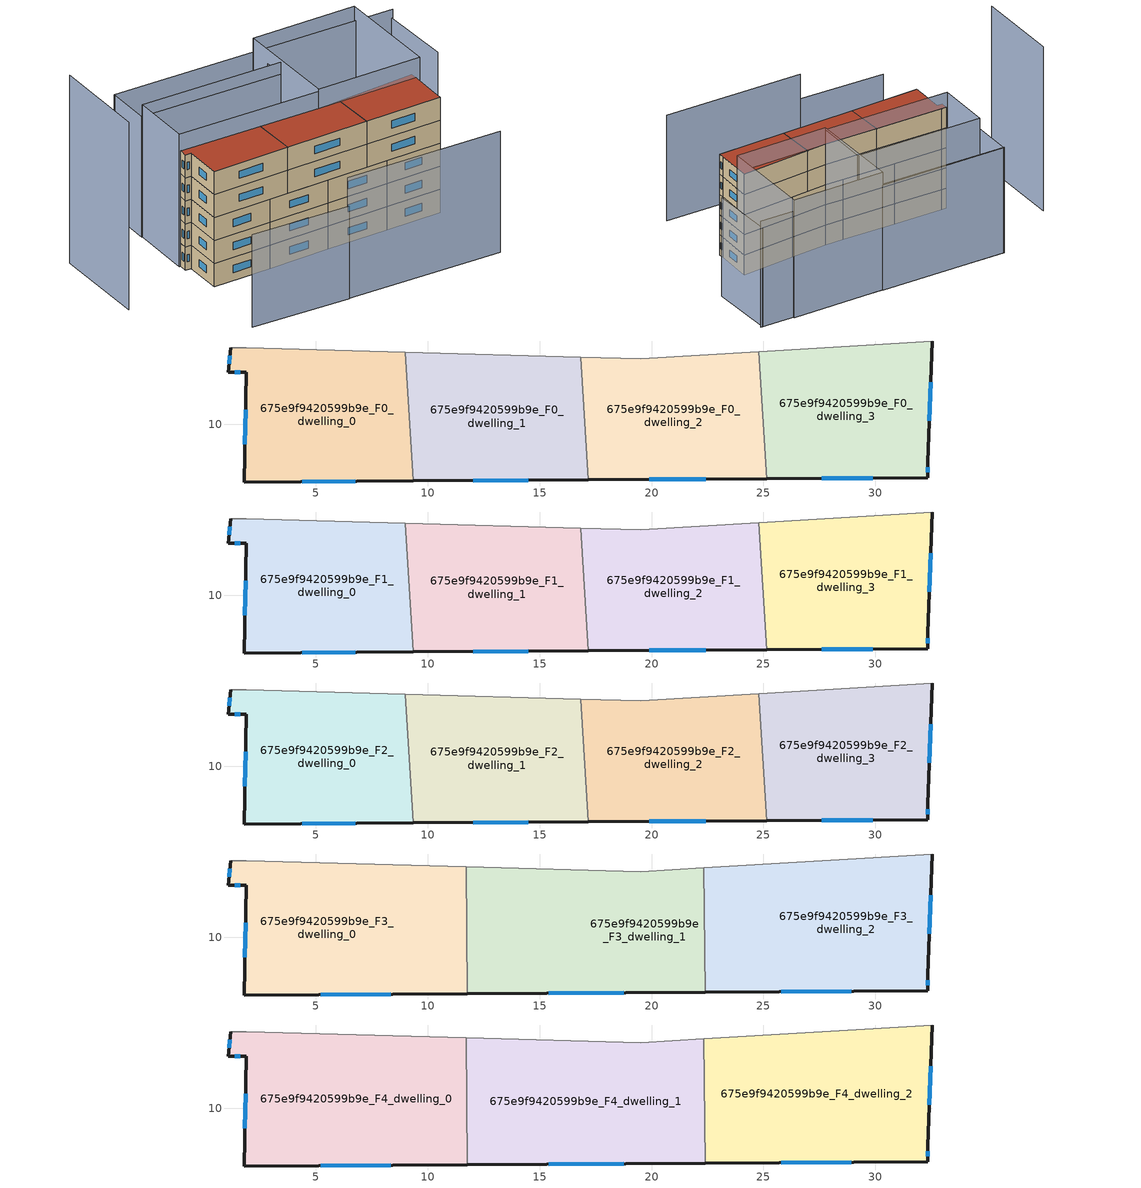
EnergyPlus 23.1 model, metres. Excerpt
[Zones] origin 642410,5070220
675e9f9420599b9e_F0_dwelling_0
 floor ground (EU_floor_Construction): 9.01,13.23 9.37,7.47 1.81,7.43 1.91,12.33 1.11,12.33 1.21,13.43 1.91,13.43 z0
 wall outside (EU_wall_Construction): 1.21,13.43 1.11,12.33 1.91,12.33 1.81,7.43 9.37,7.47 z0:3
 wall adiabatic (EU_wall_Construction): 9.01,13.23 1.91,13.43 1.21,13.43 z0:3
 wall to 675e9f9420599b9e_F0_dwelling_1 (EU_wall_Construction): 9.37,7.47 9.01,13.23 z0:3
 window (EU_Window_Construction): 1.87,10.65 1.84,9.11 / 1.38,12.33 1.63,12.33 / 1.17,13.06 1.14,12.71 / 4.4,7.44 6.78,7.46 z1.03:1.97
675e9f9420599b9e_F0_dwelling_1
 floor ground (EU_floor_Construction): 16.83,13 17.17,7.52 9.37,7.47 9.01,13.23 z0
 wall outside (EU_wall_Construction): 9.37,7.47 17.17,7.52 z0:3
 wall adiabatic (EU_wall_Construction): 16.83,13 9.01,13.23 z0:3
 wall to 675e9f9420599b9e_F0_dwelling_2 (EU_wall_Construction): 17.17,7.52 16.83,13 z0:3
 window (EU_Window_Construction): 12.04,7.49 14.5,7.51 z1.03:1.97
675e9f9420599b9e_F0_dwelling_2
 floor ground (EU_floor_Construction): 24.8,13.25 25.15,7.57 17.17,7.52 16.83,13 19.52,12.93 z0
 wall outside (EU_wall_Construction): 17.17,7.52 25.15,7.57 z0:3
 wall adiabatic (EU_wall_Construction): 24.8,13.25 19.52,12.93 16.83,13 z0:3
 wall to 675e9f9420599b9e_F0_dwelling_3 (EU_wall_Construction): 25.15,7.57 24.8,13.25 z0:3
 window (EU_Window_Construction): 19.91,7.54 22.42,7.56 z1.03:1.97
675e9f9420599b9e_F0_dwelling_3
 floor ground (EU_floor_Construction): 32.53,13.72 32.33,8.32 32.33,7.62 25.15,7.57 24.8,13.25 z0
 wall outside (EU_wall_Construction): 25.15,7.57 32.33,7.62 32.33,8.32 32.53,13.72 z0:3
 wall adiabatic (EU_wall_Construction): 32.53,13.72 24.8,13.25 z0:3
 window (EU_Window_Construction): 27.61,7.59 29.87,7.6 / 32.4,10.17 32.46,11.87 / 32.33,7.86 32.33,8.08 z1.03:1.97
675e9f9420599b9e_F1_dwelling_0
 floor to 675e9f9420599b9e_F0_dwelling_0 (EU_floor_Construction): 9.01,13.23 9.37,7.47 1.81,7.43 1.91,12.33 1.11,12.33 1.21,13.43 1.91,13.43 z3
 wall outside (EU_wall_Construction): 1.21,13.43 1.11,12.33 1.91,12.33 1.81,7.43 9.37,7.47 z3:6
 wall adiabatic (EU_wall_Construction): 9.01,13.23 1.91,13.43 1.21,13.43 z3:6
 wall to 675e9f9420599b9e_F1_dwelling_1 (EU_wall_Construction): 9.37,7.47 9.01,13.23 z3:6
 window (EU_Window_Construction): 1.87,10.65 1.84,9.11 / 1.38,12.33 1.63,12.33 / 1.17,13.06 1.14,12.71 / 4.4,7.44 6.78,7.46 z4.03:4.97
675e9f9420599b9e_F1_dwelling_1
 floor to 675e9f9420599b9e_F0_dwelling_1 (EU_floor_Construction): 16.83,13 17.17,7.52 9.37,7.47 9.01,13.23 z3
 wall outside (EU_wall_Construction): 9.37,7.47 17.17,7.52 z3:6
 wall adiabatic (EU_wall_Construction): 16.83,13 9.01,13.23 z3:6
 wall to 675e9f9420599b9e_F1_dwelling_2 (EU_wall_Construction): 17.17,7.52 16.83,13 z3:6
 window (EU_Window_Construction): 12.04,7.49 14.5,7.51 z4.03:4.97
675e9f9420599b9e_F1_dwelling_2
 floor to 675e9f9420599b9e_F0_dwelling_2 (EU_floor_Construction): 24.8,13.25 25.15,7.57 17.17,7.52 16.83,13 19.52,12.93 z3
 wall outside (EU_wall_Construction): 17.17,7.52 25.15,7.57 z3:6
 wall adiabatic (EU_wall_Construction): 24.8,13.25 19.52,12.93 16.83,13 z3:6
 wall to 675e9f9420599b9e_F1_dwelling_3 (EU_wall_Construction): 25.15,7.57 24.8,13.25 z3:6
 window (EU_Window_Construction): 19.91,7.54 22.42,7.56 z4.03:4.97
675e9f9420599b9e_F1_dwelling_3
 floor to 675e9f9420599b9e_F0_dwelling_3 (EU_floor_Construction): 32.53,13.72 32.33,8.32 32.33,7.62 25.15,7.57 24.8,13.25 z3
 wall outside (EU_wall_Construction): 25.15,7.57 32.33,7.62 32.33,8.32 32.53,13.72 z3:6
 wall adiabatic (EU_wall_Construction): 32.53,13.72 24.8,13.25 z3:6
 window (EU_Window_Construction): 27.61,7.59 29.87,7.6 / 32.4,10.17 32.46,11.87 / 32.33,7.86 32.33,8.08 z4.03:4.97
675e9f9420599b9e_F2_dwelling_0
 floor to 675e9f9420599b9e_F1_dwelling_0 (EU_floor_Construction): 9.01,13.23 9.37,7.47 1.81,7.43 1.91,12.33 1.11,12.33 1.21,13.43 1.91,13.43 z6
 wall outside (EU_wall_Construction): 1.21,13.43 1.11,12.33 1.91,12.33 1.81,7.43 9.37,7.47 z6:9
 wall adiabatic (EU_wall_Construction): 9.01,13.23 1.91,13.43 1.21,13.43 z6:9
 wall to 675e9f9420599b9e_F2_dwelling_1 (EU_wall_Construction): 9.37,7.47 9.01,13.23 z6:9
 window (EU_Window_Construction): 1.87,10.65 1.84,9.11 / 1.38,12.33 1.63,12.33 / 1.17,13.06 1.14,12.71 / 4.4,7.44 6.78,7.46 z7.03:7.97
675e9f9420599b9e_F2_dwelling_1
 floor to 675e9f9420599b9e_F1_dwelling_1 (EU_floor_Construction): 16.83,13 17.17,7.52 9.37,7.47 9.01,13.23 z6
 wall outside (EU_wall_Construction): 9.37,7.47 17.17,7.52 z6:9
 wall adiabatic (EU_wall_Construction): 16.83,13 9.01,13.23 z6:9
 wall to 675e9f9420599b9e_F2_dwelling_2 (EU_wall_Construction): 17.17,7.52 16.83,13 z6:9
 window (EU_Window_Construction): 12.04,7.49 14.5,7.51 z7.03:7.97
675e9f9420599b9e_F2_dwelling_2
 floor to 675e9f9420599b9e_F1_dwelling_2 (EU_floor_Construction): 24.8,13.25 25.15,7.57 17.17,7.52 16.83,13 19.52,12.93 z6
 wall outside (EU_wall_Construction): 17.17,7.52 25.15,7.57 z6:9
 wall adiabatic (EU_wall_Construction): 24.8,13.25 19.52,12.93 16.83,13 z6:9
 wall to 675e9f9420599b9e_F2_dwelling_3 (EU_wall_Construction): 25.15,7.57 24.8,13.25 z6:9
 window (EU_Window_Construction): 19.91,7.54 22.42,7.56 z7.03:7.97
675e9f9420599b9e_F2_dwelling_3
 floor to 675e9f9420599b9e_F1_dwelling_3 (EU_floor_Construction): 32.53,13.72 32.33,8.32 32.33,7.62 25.15,7.57 24.8,13.25 z6
 wall outside (EU_wall_Construction): 25.15,7.57 32.33,7.62 32.33,8.32 32.53,13.72 z6:9
 wall adiabatic (EU_wall_Construction): 32.53,13.72 24.8,13.25 z6:9
 window (EU_Window_Construction): 27.61,7.59 29.87,7.6 / 32.4,10.17 32.46,11.87 / 32.33,7.86 32.33,8.08 z7.03:7.97
675e9f9420599b9e_F3_dwelling_0
 floor to 675e9f9420599b9e_F2_dwelling_0 (EU_floor_Construction): 9.01,13.23 9.37,7.48 1.81,7.43 1.91,12.33 1.11,12.33 1.21,13.43 1.91,13.43 z9
 floor to 675e9f9420599b9e_F2_dwelling_1 (EU_floor_Construction): 11.73,13.15 11.78,7.49 9.37,7.48 9.01,13.23 z9
 wall outside (EU_wall_Construction): 1.21,13.43 1.11,12.33 1.91,12.33 1.81,7.43 11.78,7.49 z9:12
 wall adiabatic (EU_wall_Construction): 11.73,13.15 1.91,13.43 1.21,13.43 z9:12
 wall to 675e9f9420599b9e_F3_dwelling_1 (EU_wall_Construction): 11.78,7.49 11.73,13.15 z9:12
 window (EU_Window_Construction): 1.87,10.65 1.84,9.11 / 1.38,12.33 1.63,12.33 / 1.17,13.06 1.14,12.71 / 5.22,7.45 8.36,7.47 z10.03:10.97
675e9f9420599b9e_F3_dwelling_1
 floor to 675e9f9420599b9e_F2_dwelling_1 (EU_floor_Construction): 16.83,13 17.17,7.52 11.78,7.49 11.73,13.15 z9
 floor to 675e9f9420599b9e_F2_dwelling_2 (EU_floor_Construction): 22.34,13.1 22.4,7.56 17.17,7.52 16.83,13 19.52,12.93 z9
 wall outside (EU_wall_Construction): 11.78,7.49 22.4,7.56 z9:12
 wall adiabatic (EU_wall_Construction): 22.34,13.1 19.52,12.93 11.73,13.15 z9:12
 wall to 675e9f9420599b9e_F3_dwelling_2 (EU_wall_Construction): 22.4,7.56 22.34,13.1 z9:12
 window (EU_Window_Construction): 15.42,7.51 18.76,7.53 z10.03:10.97
675e9f9420599b9e_F3_dwelling_2
 floor to 675e9f9420599b9e_F2_dwelling_2 (EU_floor_Construction): 24.8,13.25 25.15,7.57 22.4,7.56 22.34,13.1 z9
 floor to 675e9f9420599b9e_F2_dwelling_3 (EU_floor_Construction): 32.53,13.72 32.33,8.32 32.33,7.62 25.15,7.57 24.8,13.25 z9
 wall outside (EU_wall_Construction): 22.4,7.56 32.33,7.62 32.33,8.32 32.53,13.72 z9:12
 wall adiabatic (EU_wall_Construction): 32.53,13.72 22.34,13.1 z9:12
 window (EU_Window_Construction): 25.8,7.58 28.92,7.6 / 32.4,10.17 32.46,11.87 / 32.33,7.86 32.33,8.08 z10.03:10.97
675e9f9420599b9e_F4_dwelling_0
 floor to 675e9f9420599b9e_F3_dwelling_0 (EU_floor_Construction): 11.73,13.15 11.78,7.49 1.81,7.43 1.91,12.33 1.11,12.33 1.21,13.43 1.91,13.43 z12
 wall outside (EU_wall_Construction): 1.21,13.43 1.11,12.33 1.91,12.33 1.81,7.43 11.78,7.49 z12:15
 wall adiabatic (EU_wall_Construction): 11.73,13.15 1.91,13.43 1.21,13.43 z12:15
 wall to 675e9f9420599b9e_F4_dwelling_1 (EU_wall_Construction): 11.78,7.49 11.73,13.15 z12:15
 window (EU_Window_Construction): 1.87,10.65 1.84,9.11 / 1.38,12.33 1.63,12.33 / 1.17,13.06 1.14,12.71 / 5.22,7.45 8.36,7.47 z13.03:13.97
 roof outside (EU_roof_Construction): 11.78,7.49 11.73,13.15 1.91,13.43 1.21,13.43 1.11,12.33 1.91,12.33 1.81,7.43 z15
675e9f9420599b9e_F4_dwelling_1
 floor to 675e9f9420599b9e_F3_dwelling_1 (EU_floor_Construction): 22.34,13.1 22.4,7.56 11.78,7.49 11.73,13.15 19.52,12.93 z12
 wall outside (EU_wall_Construction): 11.78,7.49 22.4,7.56 z12:15
 wall adiabatic (EU_wall_Construction): 22.34,13.1 19.52,12.93 11.73,13.15 z12:15
 wall to 675e9f9420599b9e_F4_dwelling_2 (EU_wall_Construction): 22.4,7.56 22.34,13.1 z12:15
 window (EU_Window_Construction): 15.42,7.51 18.76,7.53 z13.03:13.97
 roof outside (EU_roof_Construction): 22.4,7.56 22.34,13.1 19.52,12.93 11.73,13.15 11.78,7.49 z15
675e9f9420599b9e_F4_dwelling_2
 floor to 675e9f9420599b9e_F3_dwelling_2 (EU_floor_Construction): 32.53,13.72 32.33,8.32 32.33,7.62 22.4,7.56 22.34,13.1 z12
 wall outside (EU_wall_Construction): 22.4,7.56 32.33,7.62 32.33,8.32 32.53,13.72 z12:15
 wall adiabatic (EU_wall_Construction): 32.53,13.72 22.34,13.1 z12:15
 window (EU_Window_Construction): 25.8,7.58 28.92,7.6 / 32.4,10.17 32.46,11.87 / 32.33,7.86 32.33,8.08 z13.03:13.97
 roof outside (EU_roof_Construction): 32.33,7.62 32.33,8.32 32.53,13.72 22.34,13.1 22.4,7.56 z15
shading: 0.47,-2.53 13.11,-3.08 z0:12; -8.9,20.84 -9.1,8.33 z0:24.4; 12.94,-3.02 33.14,-3.6 / 38.05,26.13 1.22,27.15 z0:15.7; 1.21,21.34 19.72,20.88 / 19.72,20.88 19.52,12.93 / 19.52,12.93 1.01,13.39 / 1.01,13.39 1.21,21.34 z0:17.2; 19.5,12.93 19.63,26.64 / 19.63,26.64 33.14,26.51 / 33.14,26.51 33.01,12.8 / 33.01,12.8 19.5,12.93 z0:17.5; 37.93,16.73 37.83,26.23 z0:14.7; 19.53,20.88 1.17,21.34 / 1.17,21.34 1.31,27.14 / 1.31,27.14 19.67,26.69 / 19.67,26.69 19.53,20.88 z0:15.6
[Building]
EU S2 Campaign: North Axis=0; Terrain=City; Solar Distribution=FullExterior
[Site:Location]
Lyon-Bron: Latitude=45.75; Longitude=5; Time Zone=1; Elevation=198
[SizingPeriod:WeatherFileDays]
AnnualSizingPeriod: Begin Month=1; Begin Day of Month=1; End Month=12; End Day of Month=31; Day of Week for Start Day=Monday; Use Weather File Daylight Saving Period=No; Use Weather File Rain and Snow Indicators=No
[MATERIAL]
EU_InternalMass_Material: Roughness=MediumRough; Thickness=0.1; Conductivity=1; Density=1800; Specific Heat=900; Thermal Absorptance=0.9; Solar Absorptance=0.7; Visible Absorptance=0.7
[MATERIAL:NOMASS] Roughness=MediumRough; Thermal Absorptance=0.9; Solar Absorptance=0.7; Visible Absorptance=0.7
Name | Thermal Resistance
EU_wall_NoMass | 0.524421
EU_roof_NoMass | 0.457793
EU_floor_NoMass | 0.384546
[WINDOWMATERIAL:SIMPLEGLAZINGSYSTEM]
EU_Window_SimpleGlazing: UFactor=2.51378; Solar Heat Gain Coefficient=0.75; Visible Transmittance=0.75
[CONSTRUCTION]
EU_wall_Construction: EU_wall_NoMass
EU_roof_Construction: EU_roof_NoMass
EU_floor_Construction: EU_floor_NoMass
EU_Window_Construction: EU_Window_SimpleGlazing
EU_InternalMass_Construction: EU_InternalMass_Material
[ZONE] Type=1; Multiplier=1; Ceiling Height=autocalculate; Floor Area=autocalculate; Part of Total Floor Area=Yes
Name | Volume
675e9f9420599b9e_F0_dwelling_0 | 131.597
675e9f9420599b9e_F1_dwelling_0; 675e9f9420599b9e_F2_dwelling_0 | 131.598
675e9f9420599b9e_F3_dwelling_0; 675e9f9420599b9e_F3_dwelling_1 | 175.471
675e9f9420599b9e_F4_dwelling_0 | 175.473
675e9f9420599b9e_F0_dwelling_1; 675e9f9420599b9e_F1_dwelling_1; 675e9f9420599b9e_F2_dwelling_1 | 131.607
675e9f9420599b9e_F4_dwelling_1 | 175.477
675e9f9420599b9e_F0_dwelling_2; 675e9f9420599b9e_F1_dwelling_2; 675e9f9420599b9e_F2_dwelling_2 | 131.612
675e9f9420599b9e_F3_dwelling_2 | 175.463
675e9f9420599b9e_F4_dwelling_2 | 175.469
675e9f9420599b9e_F0_dwelling_3 | 131.596
675e9f9420599b9e_F1_dwelling_3; 675e9f9420599b9e_F2_dwelling_3 | 131.594
[INTERNALMASS] Construction=EU_InternalMass_Construction
Name | Zone or ZoneList | Surface Area
675e9f9420599b9e_F0_dwelling_0_EU_InternalMass | 675e9f9420599b9e_F0_dwelling_0 | 43.8657
675e9f9420599b9e_F0_dwelling_1_EU_InternalMass | 675e9f9420599b9e_F0_dwelling_1 | 43.8692
675e9f9420599b9e_F0_dwelling_2_EU_InternalMass | 675e9f9420599b9e_F0_dwelling_2 | 43.8706
675e9f9420599b9e_F0_dwelling_3_EU_InternalMass | 675e9f9420599b9e_F0_dwelling_3 | 43.8651
675e9f9420599b9e_F1_dwelling_0_EU_InternalMass | 675e9f9420599b9e_F1_dwelling_0 | 43.8657
675e9f9420599b9e_F1_dwelling_1_EU_InternalMass | 675e9f9420599b9e_F1_dwelling_1 | 43.8692
675e9f9420599b9e_F1_dwelling_2_EU_InternalMass | 675e9f9420599b9e_F1_dwelling_2 | 43.8706
675e9f9420599b9e_F1_dwelling_3_EU_InternalMass | 675e9f9420599b9e_F1_dwelling_3 | 43.8651
675e9f9420599b9e_F2_dwelling_0_EU_InternalMass | 675e9f9420599b9e_F2_dwelling_0 | 43.8657
675e9f9420599b9e_F2_dwelling_1_EU_InternalMass | 675e9f9420599b9e_F2_dwelling_1 | 43.8692
675e9f9420599b9e_F2_dwelling_2_EU_InternalMass | 675e9f9420599b9e_F2_dwelling_2 | 43.8706
675e9f9420599b9e_F2_dwelling_3_EU_InternalMass | 675e9f9420599b9e_F2_dwelling_3 | 43.8651
675e9f9420599b9e_F3_dwelling_0_EU_InternalMass | 675e9f9420599b9e_F3_dwelling_0 | 58.4904
675e9f9420599b9e_F3_dwelling_1_EU_InternalMass | 675e9f9420599b9e_F3_dwelling_1 | 58.492
675e9f9420599b9e_F3_dwelling_2_EU_InternalMass | 675e9f9420599b9e_F3_dwelling_2 | 58.4901
675e9f9420599b9e_F4_dwelling_0_EU_InternalMass | 675e9f9420599b9e_F4_dwelling_0 | 58.4904
675e9f9420599b9e_F4_dwelling_1_EU_InternalMass | 675e9f9420599b9e_F4_dwelling_1 | 58.492
675e9f9420599b9e_F4_dwelling_2_EU_InternalMass | 675e9f9420599b9e_F4_dwelling_2 | 58.4901
[OTHEREQUIPMENT] Fuel Type=Electricity; Design Level Calculation Method=Watts/Area; Power per Zone Floor Area=1; Fraction Latent=0; Fraction Radiant=0; Fraction Lost=0; Carbon Dioxide Generation Rate=0; EndUse Subcategory=EU_Step8_InternalGains
Name | Zone or ZoneList or Space or SpaceList | Schedule
EU_Step8_InternalGain_675e9f9420599b9e_F0_dwelling_0_f000 | 675e9f9420599b9e_F0_dwelling_0 | EU_Step8_GainSchedule_675e9f9420599b9e_F0_dwelling_0_f000
EU_Step8_InternalGain_675e9f9420599b9e_F0_dwelling_1_f000 | 675e9f9420599b9e_F0_dwelling_1 | EU_Step8_GainSchedule_675e9f9420599b9e_F0_dwelling_1_f000
EU_Step8_InternalGain_675e9f9420599b9e_F0_dwelling_2_f000 | 675e9f9420599b9e_F0_dwelling_2 | EU_Step8_GainSchedule_675e9f9420599b9e_F0_dwelling_2_f000
EU_Step8_InternalGain_675e9f9420599b9e_F0_dwelling_3_f000 | 675e9f9420599b9e_F0_dwelling_3 | EU_Step8_GainSchedule_675e9f9420599b9e_F0_dwelling_3_f000
EU_Step8_InternalGain_675e9f9420599b9e_F1_dwelling_0_f000 | 675e9f9420599b9e_F1_dwelling_0 | EU_Step8_GainSchedule_675e9f9420599b9e_F1_dwelling_0_f000
EU_Step8_InternalGain_675e9f9420599b9e_F1_dwelling_1_f000 | 675e9f9420599b9e_F1_dwelling_1 | EU_Step8_GainSchedule_675e9f9420599b9e_F1_dwelling_1_f000
EU_Step8_InternalGain_675e9f9420599b9e_F1_dwelling_2_f000 | 675e9f9420599b9e_F1_dwelling_2 | EU_Step8_GainSchedule_675e9f9420599b9e_F1_dwelling_2_f000
EU_Step8_InternalGain_675e9f9420599b9e_F1_dwelling_3_f000 | 675e9f9420599b9e_F1_dwelling_3 | EU_Step8_GainSchedule_675e9f9420599b9e_F1_dwelling_3_f000
EU_Step8_InternalGain_675e9f9420599b9e_F2_dwelling_0_f000 | 675e9f9420599b9e_F2_dwelling_0 | EU_Step8_GainSchedule_675e9f9420599b9e_F2_dwelling_0_f000
EU_Step8_InternalGain_675e9f9420599b9e_F2_dwelling_1_f000 | 675e9f9420599b9e_F2_dwelling_1 | EU_Step8_GainSchedule_675e9f9420599b9e_F2_dwelling_1_f000
EU_Step8_InternalGain_675e9f9420599b9e_F2_dwelling_2_f000 | 675e9f9420599b9e_F2_dwelling_2 | EU_Step8_GainSchedule_675e9f9420599b9e_F2_dwelling_2_f000
EU_Step8_InternalGain_675e9f9420599b9e_F2_dwelling_3_f000 | 675e9f9420599b9e_F2_dwelling_3 | EU_Step8_GainSchedule_675e9f9420599b9e_F2_dwelling_3_f000
EU_Step8_InternalGain_675e9f9420599b9e_F3_dwelling_0_f000 | 675e9f9420599b9e_F3_dwelling_0 | EU_Step8_GainSchedule_675e9f9420599b9e_F3_dwelling_0_f000
EU_Step8_InternalGain_675e9f9420599b9e_F3_dwelling_1_f000 | 675e9f9420599b9e_F3_dwelling_1 | EU_Step8_GainSchedule_675e9f9420599b9e_F3_dwelling_1_f000
EU_Step8_InternalGain_675e9f9420599b9e_F3_dwelling_2_f000 | 675e9f9420599b9e_F3_dwelling_2 | EU_Step8_GainSchedule_675e9f9420599b9e_F3_dwelling_2_f000
EU_Step8_InternalGain_675e9f9420599b9e_F4_dwelling_0_f000 | 675e9f9420599b9e_F4_dwelling_0 | EU_Step8_GainSchedule_675e9f9420599b9e_F4_dwelling_0_f000
EU_Step8_InternalGain_675e9f9420599b9e_F4_dwelling_1_f000 | 675e9f9420599b9e_F4_dwelling_1 | EU_Step8_GainSchedule_675e9f9420599b9e_F4_dwelling_1_f000
EU_Step8_InternalGain_675e9f9420599b9e_F4_dwelling_2_f000 | 675e9f9420599b9e_F4_dwelling_2 | EU_Step8_GainSchedule_675e9f9420599b9e_F4_dwelling_2_f000
[ZONEVENTILATION:DESIGNFLOWRATE] Schedule=EU_AlwaysOn; Design Flow Rate Calculation Method=AirChanges/Hour; Air Changes per Hour=0.520093; Ventilation Type=Natural; Fan Pressure Rise=0; Fan Total Efficiency=1; Constant Term Coefficient=1; Temperature Term Coefficient=0; Velocity Term Coefficient=0; Velocity Squared Term Coefficient=0; Minimum Indoor Temperature=-100; Maximum Indoor Temperature=100; Delta Temperature=-100; Minimum Outdoor Temperature=-100; Maximum Outdoor Temperature=100; Maximum Wind Speed=40
Name | Zone or ZoneList or Space or SpaceList
EU_ConstantAir_675e9f9420599b9e_F0_dwelling_0 | 675e9f9420599b9e_F0_dwelling_0
EU_ConstantAir_675e9f9420599b9e_F0_dwelling_1 | 675e9f9420599b9e_F0_dwelling_1
EU_ConstantAir_675e9f9420599b9e_F0_dwelling_2 | 675e9f9420599b9e_F0_dwelling_2
EU_ConstantAir_675e9f9420599b9e_F0_dwelling_3 | 675e9f9420599b9e_F0_dwelling_3
EU_ConstantAir_675e9f9420599b9e_F1_dwelling_0 | 675e9f9420599b9e_F1_dwelling_0
EU_ConstantAir_675e9f9420599b9e_F1_dwelling_1 | 675e9f9420599b9e_F1_dwelling_1
EU_ConstantAir_675e9f9420599b9e_F1_dwelling_2 | 675e9f9420599b9e_F1_dwelling_2
EU_ConstantAir_675e9f9420599b9e_F1_dwelling_3 | 675e9f9420599b9e_F1_dwelling_3
EU_ConstantAir_675e9f9420599b9e_F2_dwelling_0 | 675e9f9420599b9e_F2_dwelling_0
EU_ConstantAir_675e9f9420599b9e_F2_dwelling_1 | 675e9f9420599b9e_F2_dwelling_1
EU_ConstantAir_675e9f9420599b9e_F2_dwelling_2 | 675e9f9420599b9e_F2_dwelling_2
EU_ConstantAir_675e9f9420599b9e_F2_dwelling_3 | 675e9f9420599b9e_F2_dwelling_3
EU_ConstantAir_675e9f9420599b9e_F3_dwelling_0 | 675e9f9420599b9e_F3_dwelling_0
EU_ConstantAir_675e9f9420599b9e_F3_dwelling_1 | 675e9f9420599b9e_F3_dwelling_1
EU_ConstantAir_675e9f9420599b9e_F3_dwelling_2 | 675e9f9420599b9e_F3_dwelling_2
EU_ConstantAir_675e9f9420599b9e_F4_dwelling_0 | 675e9f9420599b9e_F4_dwelling_0
EU_ConstantAir_675e9f9420599b9e_F4_dwelling_1 | 675e9f9420599b9e_F4_dwelling_1
EU_ConstantAir_675e9f9420599b9e_F4_dwelling_2 | 675e9f9420599b9e_F4_dwelling_2
[HVACTEMPLATE:THERMOSTAT] Constant Heating Setpoint=20; Constant Cooling Setpoint=50
EU_HeatOnly_675e9f9420599b9e_F0_dwelling_0; EU_HeatOnly_675e9f9420599b9e_F0_dwelling_1; EU_HeatOnly_675e9f9420599b9e_F0_dwelling_2; EU_HeatOnly_675e9f9420599b9e_F0_dwelling_3; EU_HeatOnly_675e9f9420599b9e_F1_dwelling_0; EU_HeatOnly_675e9f9420599b9e_F1_dwelling_1; EU_HeatOnly_675e9f9420599b9e_F1_dwelling_2; EU_HeatOnly_675e9f9420599b9e_F1_dwelling_3; EU_HeatOnly_675e9f9420599b9e_F2_dwelling_0; EU_HeatOnly_675e9f9420599b9e_F2_dwelling_1; EU_HeatOnly_675e9f9420599b9e_F2_dwelling_2; EU_HeatOnly_675e9f9420599b9e_F2_dwelling_3; EU_HeatOnly_675e9f9420599b9e_F3_dwelling_0; EU_HeatOnly_675e9f9420599b9e_F3_dwelling_1; EU_HeatOnly_675e9f9420599b9e_F3_dwelling_2; EU_HeatOnly_675e9f9420599b9e_F4_dwelling_0; EU_HeatOnly_675e9f9420599b9e_F4_dwelling_1; EU_HeatOnly_675e9f9420599b9e_F4_dwelling_2
[HVACTEMPLATE:ZONE:IDEALLOADSAIRSYSTEM] System Availability Schedule=EU_AlwaysOn; Maximum Heating Supply Air Temperature=50; Minimum Cooling Supply Air Temperature=13; Maximum Heating Supply Air Humidity Ratio=0.0156; Minimum Cooling Supply Air Humidity Ratio=0.0077; Heating Limit=NoLimit; Cooling Limit=NoLimit; Heating Availability Schedule=EU_AlwaysOn; Cooling Availability Schedule=EU_CoolingOff; Dehumidification Control Type=ConstantSensibleHeatRatio; Cooling Sensible Heat Ratio=0.7; Dehumidification Setpoint=60; Humidification Control Type=None; Humidification Setpoint=30; Outdoor Air Method=None; Outdoor Air Flow Rate per Person=0.00944; Outdoor Air Flow Rate per Zone Floor Area=0; Outdoor Air Flow Rate per Zone=0; Demand Controlled Ventilation Type=None; Outdoor Air Economizer Type=NoEconomizer; Heat Recovery Type=None; Sensible Heat Recovery Effectiveness=0.7; Latent Heat Recovery Effectiveness=0.65
Name | Template Thermostat
675e9f9420599b9e_F0_dwelling_0 | EU_HeatOnly_675e9f9420599b9e_F0_dwelling_0
675e9f9420599b9e_F0_dwelling_1 | EU_HeatOnly_675e9f9420599b9e_F0_dwelling_1
675e9f9420599b9e_F0_dwelling_2 | EU_HeatOnly_675e9f9420599b9e_F0_dwelling_2
675e9f9420599b9e_F0_dwelling_3 | EU_HeatOnly_675e9f9420599b9e_F0_dwelling_3
675e9f9420599b9e_F1_dwelling_0 | EU_HeatOnly_675e9f9420599b9e_F1_dwelling_0
675e9f9420599b9e_F1_dwelling_1 | EU_HeatOnly_675e9f9420599b9e_F1_dwelling_1
675e9f9420599b9e_F1_dwelling_2 | EU_HeatOnly_675e9f9420599b9e_F1_dwelling_2
675e9f9420599b9e_F1_dwelling_3 | EU_HeatOnly_675e9f9420599b9e_F1_dwelling_3
675e9f9420599b9e_F2_dwelling_0 | EU_HeatOnly_675e9f9420599b9e_F2_dwelling_0
675e9f9420599b9e_F2_dwelling_1 | EU_HeatOnly_675e9f9420599b9e_F2_dwelling_1
675e9f9420599b9e_F2_dwelling_2 | EU_HeatOnly_675e9f9420599b9e_F2_dwelling_2
675e9f9420599b9e_F2_dwelling_3 | EU_HeatOnly_675e9f9420599b9e_F2_dwelling_3
675e9f9420599b9e_F3_dwelling_0 | EU_HeatOnly_675e9f9420599b9e_F3_dwelling_0
675e9f9420599b9e_F3_dwelling_1 | EU_HeatOnly_675e9f9420599b9e_F3_dwelling_1
675e9f9420599b9e_F3_dwelling_2 | EU_HeatOnly_675e9f9420599b9e_F3_dwelling_2
675e9f9420599b9e_F4_dwelling_0 | EU_HeatOnly_675e9f9420599b9e_F4_dwelling_0
675e9f9420599b9e_F4_dwelling_1 | EU_HeatOnly_675e9f9420599b9e_F4_dwelling_1
675e9f9420599b9e_F4_dwelling_2 | EU_HeatOnly_675e9f9420599b9e_F4_dwelling_2
[SIZING:ZONE] Zone Cooling Design Supply Air Temperature Input Method=SupplyAirTemperature; Zone Cooling Design Supply Air Temperature=13; Zone Heating Design Supply Air Temperature Input Method=SupplyAirTemperature; Zone Heating Design Supply Air Temperature=50; Zone Cooling Design Supply Air Humidity Ratio=0.008; Zone Heating Design Supply Air Humidity Ratio=0.008; Cooling Design Air Flow Method=DesignDay; Cooling Design Air Flow Rate=0; Cooling Minimum Air Flow per Zone Floor Area=0.000762; Cooling Minimum Air Flow=0; Cooling Minimum Air Flow Fraction=0.2; Heating Design Air Flow Method=DesignDay; Heating Design Air Flow Rate=0; Heating Maximum Air Flow per Zone Floor Area=0.002032; Heating Maximum Air Flow=0.141576; Heating Maximum Air Flow Fraction=0.3; Account for Dedicated Outdoor Air System=No; Dedicated Outdoor Air System Control Strategy=NeutralSupplyAir; Dedicated Outdoor Air Low Setpoint Temperature for Design=autosize; Dedicated Outdoor Air High Setpoint Temperature for Design=autosize; Zone Load Sizing Method=Sensible Load Only No Latent Load; Zone Latent Cooling Design Supply Air Humidity Ratio Input Method=HumidityRatioDifference; Zone Cooling Design Supply Air Humidity Ratio Difference=0.005; Zone Latent Heating Design Supply Air Humidity Ratio Input Method=HumidityRatioDifference; Zone Humidification Design Supply Air Humidity Ratio Difference=0.005
675e9f9420599b9e_F0_dwelling_0; 675e9f9420599b9e_F0_dwelling_1; 675e9f9420599b9e_F0_dwelling_2; 675e9f9420599b9e_F0_dwelling_3; 675e9f9420599b9e_F1_dwelling_0; 675e9f9420599b9e_F1_dwelling_1; 675e9f9420599b9e_F1_dwelling_2; 675e9f9420599b9e_F1_dwelling_3; 675e9f9420599b9e_F2_dwelling_0; 675e9f9420599b9e_F2_dwelling_1; 675e9f9420599b9e_F2_dwelling_2; 675e9f9420599b9e_F2_dwelling_3; 675e9f9420599b9e_F3_dwelling_0; 675e9f9420599b9e_F3_dwelling_1; 675e9f9420599b9e_F3_dwelling_2; 675e9f9420599b9e_F4_dwelling_0; 675e9f9420599b9e_F4_dwelling_1; 675e9f9420599b9e_F4_dwelling_2
[SCHEDULE:CONSTANT]
Name | Hourly Value
EU_AlwaysOn | 1
EU_CoolingOff | 0
[SCHEDULE:FILE] Column Number=1; Rows to Skip at Top=0; Number of Hours of Data=8760; Column Separator=Comma; Interpolate to Timestep=No; Minutes per Item=60; Adjust Schedule for Daylight Savings=Yes
Name | File
EU_Step8_GainSchedule_675e9f9420599b9e_F0_dwelling_0_f000 | ../../schedules/675e9f9420599b9e/675e9f9420599b9e_F0_dwelling_0_f000_gain.csv
EU_Step8_GainSchedule_675e9f9420599b9e_F0_dwelling_1_f000 | ../../schedules/675e9f9420599b9e/675e9f9420599b9e_F0_dwelling_1_f000_gain.csv
EU_Step8_GainSchedule_675e9f9420599b9e_F0_dwelling_2_f000 | ../../schedules/675e9f9420599b9e/675e9f9420599b9e_F0_dwelling_2_f000_gain.csv
EU_Step8_GainSchedule_675e9f9420599b9e_F0_dwelling_3_f000 | ../../schedules/675e9f9420599b9e/675e9f9420599b9e_F0_dwelling_3_f000_gain.csv
EU_Step8_GainSchedule_675e9f9420599b9e_F1_dwelling_0_f000 | ../../schedules/675e9f9420599b9e/675e9f9420599b9e_F1_dwelling_0_f000_gain.csv
EU_Step8_GainSchedule_675e9f9420599b9e_F1_dwelling_1_f000 | ../../schedules/675e9f9420599b9e/675e9f9420599b9e_F1_dwelling_1_f000_gain.csv
EU_Step8_GainSchedule_675e9f9420599b9e_F1_dwelling_2_f000 | ../../schedules/675e9f9420599b9e/675e9f9420599b9e_F1_dwelling_2_f000_gain.csv
EU_Step8_GainSchedule_675e9f9420599b9e_F1_dwelling_3_f000 | ../../schedules/675e9f9420599b9e/675e9f9420599b9e_F1_dwelling_3_f000_gain.csv
EU_Step8_GainSchedule_675e9f9420599b9e_F2_dwelling_0_f000 | ../../schedules/675e9f9420599b9e/675e9f9420599b9e_F2_dwelling_0_f000_gain.csv
EU_Step8_GainSchedule_675e9f9420599b9e_F2_dwelling_1_f000 | ../../schedules/675e9f9420599b9e/675e9f9420599b9e_F2_dwelling_1_f000_gain.csv
EU_Step8_GainSchedule_675e9f9420599b9e_F2_dwelling_2_f000 | ../../schedules/675e9f9420599b9e/675e9f9420599b9e_F2_dwelling_2_f000_gain.csv
EU_Step8_GainSchedule_675e9f9420599b9e_F2_dwelling_3_f000 | ../../schedules/675e9f9420599b9e/675e9f9420599b9e_F2_dwelling_3_f000_gain.csv
EU_Step8_GainSchedule_675e9f9420599b9e_F3_dwelling_0_f000 | ../../schedules/675e9f9420599b9e/675e9f9420599b9e_F3_dwelling_0_f000_gain.csv
EU_Step8_GainSchedule_675e9f9420599b9e_F3_dwelling_1_f000 | ../../schedules/675e9f9420599b9e/675e9f9420599b9e_F3_dwelling_1_f000_gain.csv
EU_Step8_GainSchedule_675e9f9420599b9e_F3_dwelling_2_f000 | ../../schedules/675e9f9420599b9e/675e9f9420599b9e_F3_dwelling_2_f000_gain.csv
EU_Step8_GainSchedule_675e9f9420599b9e_F4_dwelling_0_f000 | ../../schedules/675e9f9420599b9e/675e9f9420599b9e_F4_dwelling_0_f000_gain.csv
EU_Step8_GainSchedule_675e9f9420599b9e_F4_dwelling_1_f000 | ../../schedules/675e9f9420599b9e/675e9f9420599b9e_F4_dwelling_1_f000_gain.csv
EU_Step8_GainSchedule_675e9f9420599b9e_F4_dwelling_2_f000 | ../../schedules/675e9f9420599b9e/675e9f9420599b9e_F4_dwelling_2_f000_gain.csv
